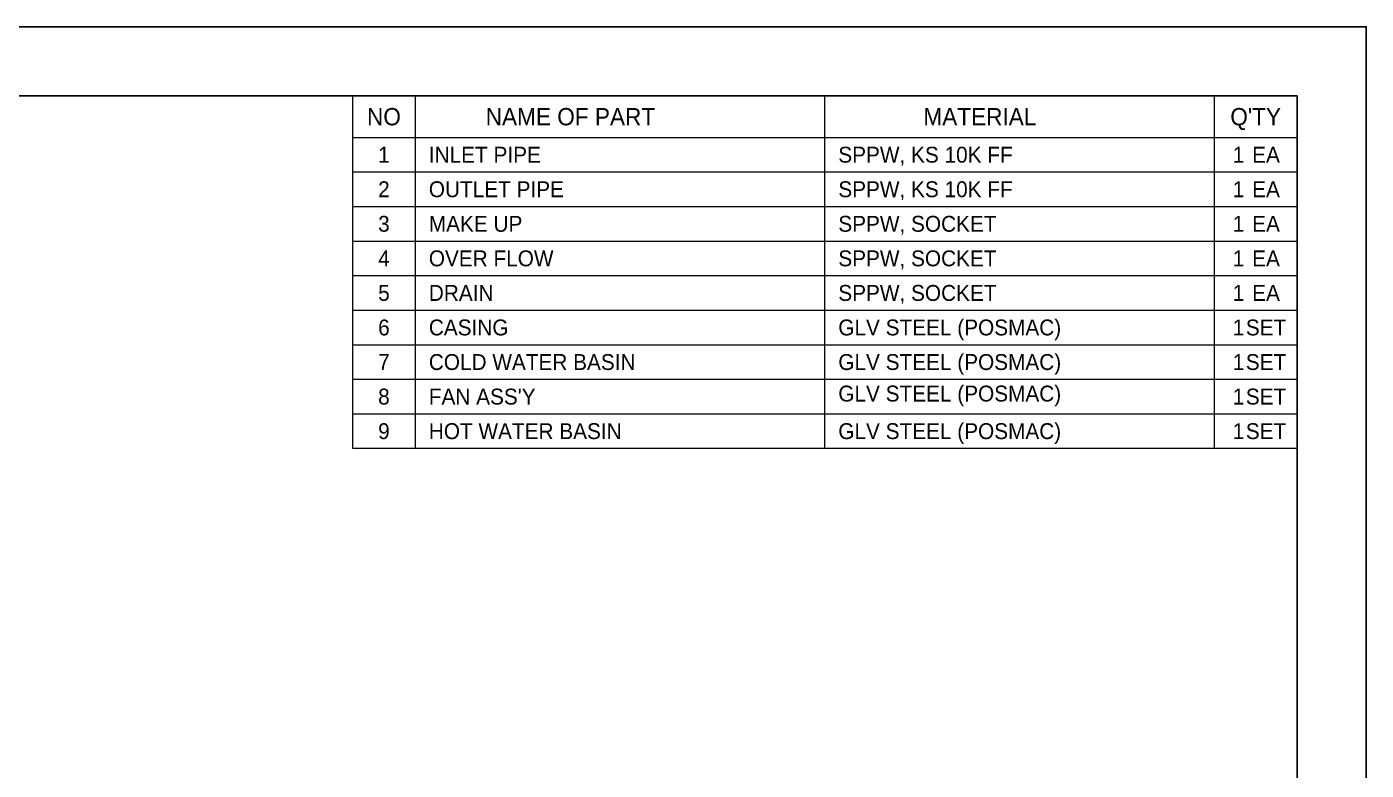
# Model space of a CAD drawing. Header units: millimetres. Extents: x -17070 to 42971, y -291348 to 40590.
# Drawn here: x -399 to 13895, y -277379 to -269451 of the extents above; entities that cross this region are included whole.
import ezdxf
from ezdxf.enums import TextEntityAlignment as Align

# ---------------------------------------------------------------- set-up
doc = ezdxf.new("R2010")
doc.units = ezdxf.units.MM
for name, color, linetype in [('냉각탑_box', 1, 'Continuous'), ('냉각탑_form', 1, 'Continuous'), ('냉각탑_text', 3, 'Continuous')]:
    doc.layers.add(name, color=color, linetype=linetype)
doc.styles.add('돋움', font='Dotum.ttf')

msp = doc.modelspace()

# ---------------------------------------------------------------- linework, layer by layer
at = {"layer": 'Defpoints'}
msp.add_lwpolyline([(-17070.4, -269451.2), (13895.4, -269451.2), (13895.4, -291348.4), (-17070.4, -291348.4)], close=True, dxfattribs=at)
at = {"layer": '냉각탑_box', "lineweight": 20}
for p, q in [((3080.9, -273947.6), (3080.9, -270188.4)), ((3080.9, -270188.4), (13158.1, -270188.4)), ((3744.3, -270188.4), (3744.3, -273947.6)), ((8114.2, -270188.4), (8114.2, -273947.6)), ((12273.6, -270188.4), (12273.6, -273947.6)), ((13158.1, -270188.4), (13158.1, -273947.6)), ((3080.9, -270630.7), (13158.1, -270630.7)), ((3080.9, -270999.2), (13158.1, -270999.2)), ((3080.9, -271367.8), (13158.1, -271367.8)), ((3080.9, -271736.3), (13158.1, -271736.3)), ((3080.9, -272104.9), (13158.1, -272104.9)), ((3080.9, -272473.4), (13158.1, -272473.4)), ((3080.9, -272842), (13158.1, -272842)), ((3080.9, -273210.5), (13158.1, -273210.5)), ((3080.9, -273579.1), (13158.1, -273579.1)), ((13158.1, -273947.6), (3080.9, -273947.6))]:
    msp.add_line(p, q, dxfattribs=at)
at = {"layer": '냉각탑_form'}
msp.add_lwpolyline([(-16333.1, -270188.4), (-16333.1, -290611.1), (13158.1, -290611.1), (13158.1, -270188.4)], close=True, dxfattribs=at)

# ---------------------------------------------------------------- texts
at = {"layer": '냉각탑_text', "lineweight": 20, "style": '돋움'}
for s, height, p in [('NO', 184.27, (3412.6, -270409.6)), ('NAME OF PART', 184.275, (5402.7, -270409.6)), ('MATERIAL', 184.27, (9772.7, -270409.6)), ("Q'TY", 184.27, (12715.8, -270409.6)), ('1', 169.5, (3412.6, -270815)), ('1', 169.5, (12531.6, -270815)), ('EA', 169.53, (12826.4, -270815)), ('2', 169.5, (3412.6, -271183.5)), ('1', 169.5, (12531.6, -271183.5)), ('EA', 169.53, (12826.4, -271183.5)), ('3', 169.5, (3412.6, -271552.1)), ('1', 169.5, (12531.6, -271552.1)), ('EA', 169.53, (12826.4, -271552.1)), ('4', 169.5, (3412.6, -271920.6)), ('1', 169.5, (12531.6, -271920.6)), ('EA', 169.53, (12826.4, -271920.6)), ('5', 169.5, (3412.6, -272289.2)), ('1', 169.5, (12531.6, -272289.2)), ('EA', 169.53, (12826.4, -272289.2)), ('6', 169.5, (3412.6, -272657.7)), ('1', 169.5, (12531.6, -272657.7)), ('SET', 169.53, (12826.4, -272657.7)), ('7', 169.5, (3412.6, -273026.3)), ('1', 169.5, (12531.6, -273026.3)), ('SET', 169.53, (12826.4, -273026.3)), ('8', 169.5, (3412.6, -273394.8)), ('1', 169.5, (12531.6, -273394.8)), ('SET', 169.53, (12826.4, -273394.8)), ('9', 169.5, (3412.6, -273763.4)), ('1', 169.5, (12531.6, -273763.4)), ('SET', 169.53, (12826.4, -273763.4))]:
    msp.add_text(s, height=height, dxfattribs=at).set_placement(p, align=Align.MIDDLE_CENTER)
for s, height, p in [('INLET PIPE', 169.53, (3891.7, -270815)), ('SPPW, KS 10K FF', 169.533, (8261.6, -270815)), ('OUTLET PIPE', 169.533, (3891.7, -271183.5)), ('SPPW, KS 10K FF', 169.533, (8261.6, -271183.5)), ('MAKE UP', 169.53, (3891.7, -271552.1)), ('SPPW, SOCKET', 169.533, (8261.6, -271552.1)), ('OVER FLOW', 169.53, (3891.7, -271920.6)), ('SPPW, SOCKET', 169.533, (8261.6, -271920.6)), ('DRAIN', 169.53, (3891.7, -272289.2)), ('SPPW, SOCKET', 169.533, (8261.6, -272289.2)), ('CASING', 169.53, (3891.7, -272657.7)), ('GLV STEEL (POSMAC)', 169.533, (8261.6, -272657.7)), ('COLD WATER BASIN', 169.533, (3891.7, -273026.3)), ('GLV STEEL (POSMAC)', 169.533, (8261.6, -273026.3)), ('GLV STEEL (POSMAC)', 169.533, (8261.6, -273362.4)), ("FAN ASS'Y", 169.53, (3891.7, -273394.8)), ('HOT WATER BASIN', 169.533, (3891.7, -273763.4)), ('GLV STEEL (POSMAC)', 169.533, (8261.6, -273763.4))]:
    msp.add_text(s, height=height, dxfattribs=at).set_placement(p, align=Align.MIDDLE_LEFT)

doc.saveas('drawing.dxf')
